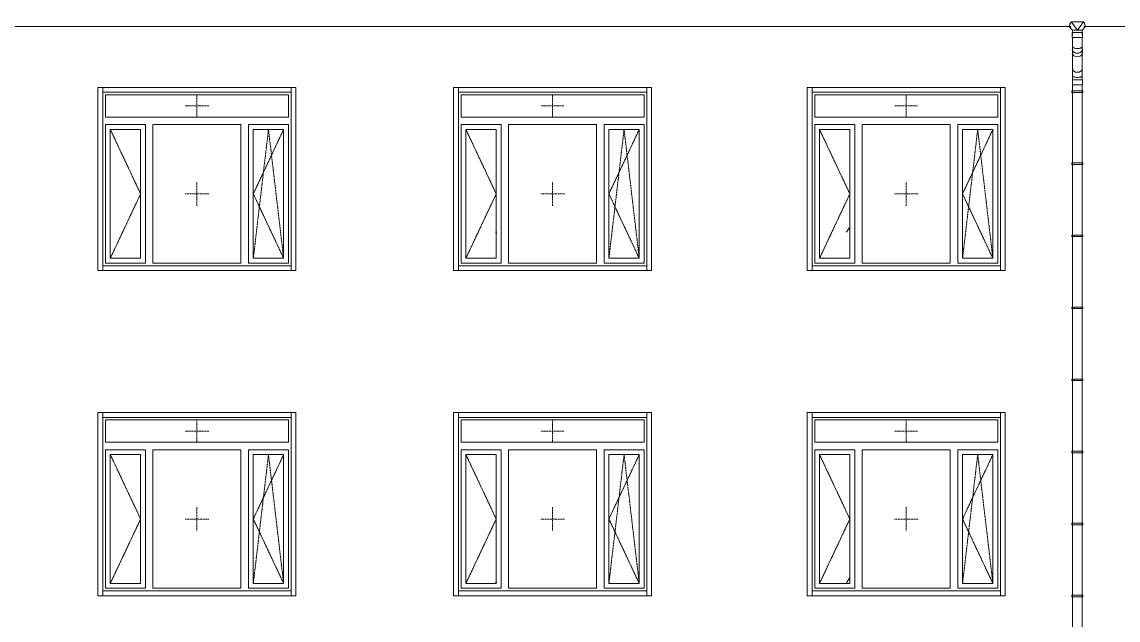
# Model space of a CAD drawing. Header units: millimetres. Extents: x -515342 to 330399, y -224905 to 507333.
# Drawn here: x 88319 to 99447, y 9331 to 15402 of the extents above; entities that cross this region are included whole.
import ezdxf

# ---------------------------------------------------------------- set-up
doc = ezdxf.new("R2010")
doc.units = ezdxf.units.MM
doc.linetypes.add('ASVP_Штриховая_ш2 п1', pattern=[3, 2, -1])
doc.layers.get('0').update_dxf_attribs({"lineweight": 0})
for name, color, linetype, lineweight in [('Витраж', 7, 'Continuous', 0), ('Обобщенные модели', 7, 'Continuous', 0), ('Окна', 7, 'Continuous', 0), ('Окна открывание', 7, 'Continuous', 0)]:
    doc.layers.add(name, color=color, linetype=linetype, lineweight=lineweight)
pattern_1 = [(236.31, (1066.07, 1244.6), (-1777.9963, -3556.002), [641.067, -5769.603]), (236.31, (1101.63, 1137.9), (-1777.9963, -3556.002), [384.64, -6026.03]), (236.31, (888.27, 1137.9), (-1777.9963, -3556.002), [384.64, -6026.03])]

# ---------------------------------------------------------------- blocks, each defined once
blk = doc.blocks.new('Окно_ПВХ_3Створки_1Фрамуга-верх - АР_Окно_ОП_1820_h_х1970_3ст2фр-в-V67-О_АР_Эскиз_Фасад 12-1 копия 1')
at = {"layer": 'Окна'}
h = blk.add_hatch(dxfattribs=at)
h.set_pattern_fill('FP_1', color=256, style=0, pattern_type=2)
h.set_pattern_definition(pattern_1)
h.paths.add_polyline_path([(-89630, 7635), (-89630, 8943), (-89938, 8943), (-89938, 7635), (-89677, 7635)])
h = blk.add_hatch(dxfattribs=at)
h.set_pattern_fill('FP_1', color=256, style=0, pattern_type=2)
h.set_pattern_definition(pattern_1)
h.paths.add_polyline_path([(-88178, 7635), (-88178, 8943), (-88486, 8943), (-88486, 7635), (-88327, 7635)])
for p, q in [((-88129, 9294), (-89987, 9294)), ((-89987, 9294), (-89987, 9068)), ((-88129, 9068), (-88129, 9294)), ((-88129, 9068), (-89987, 9068)), ((-89581, 8992), (-89987, 8992)), ((-89987, 8992), (-89987, 7586)), ((-89938, 8943), (-89938, 7635)), ((-89630, 8943), (-89938, 8943)), ((-89630, 8943), (-89630, 7635)), ((-89581, 7586), (-89581, 8992)), ((-88611, 8992), (-89505, 8992)), ((-89505, 7586), (-89505, 8992)), ((-88611, 7586), (-88611, 8992)), ((-88129, 8992), (-88535, 8992)), ((-88535, 7586), (-88535, 8992)), ((-88486, 8943), (-88486, 7635)), ((-88178, 8943), (-88486, 8943)), ((-88178, 8943), (-88178, 7635)), ((-88129, 7586), (-88129, 8992)), ((-89987, 7586), (-89581, 7586)), ((-89938, 7635), (-89630, 7635)), ((-89505, 7586), (-88611, 7586)), ((-88535, 7586), (-88129, 7586)), ((-88486, 7635), (-88178, 7635))]:
    blk.add_line(p, q, dxfattribs=at)
at = {"layer": 'Окна открывание', "linetype": 'ASVP_Штриховая_ш2 п1'}
for p, q in [((-89058, 9068), (-89058, 9294)), ((-89178, 9181), (-88938, 9181)), ((-89938, 8943), (-89630, 8289)), ((-88332, 8943), (-88486, 7635)), ((-88178, 8943), (-88486, 8289)), ((-88178, 7635), (-88332, 8943)), ((-89058, 8169), (-89058, 8409)), ((-89630, 8289), (-89938, 7635)), ((-88938, 8289), (-89178, 8289)), ((-88486, 8289), (-88178, 7635))]:
    blk.add_line(p, q, dxfattribs=at)
blk = doc.blocks.new('Окно_ПВХ_3Створки_1Фрамуга-верх - АР_Окно_ОП_1820_h_х1970_3ст2фр-в-V68-О_АР_Эскиз_Фасад 12-1 копия 1')
at = {"layer": 'Окна'}
h = blk.add_hatch(dxfattribs=at)
h.set_pattern_fill('FP_1', color=256, style=0, pattern_type=2)
h.set_pattern_definition(pattern_1)
h.paths.add_polyline_path([(-93275, 7635), (-93240, 7635), (-93240, 8943), (-93548, 8943), (-93548, 7635), (-93500, 7635)])
for p, q in [((-91739, 9294), (-93597, 9294)), ((-93597, 9294), (-93597, 9068)), ((-91739, 9068), (-91739, 9294)), ((-91739, 9068), (-93597, 9068)), ((-93191, 8992), (-93597, 8992)), ((-93597, 8992), (-93597, 7586)), ((-93548, 8943), (-93548, 7635)), ((-93240, 8943), (-93548, 8943)), ((-93240, 8943), (-93240, 7635)), ((-93191, 7586), (-93191, 8992)), ((-92221, 8992), (-93115, 8992)), ((-93115, 7586), (-93115, 8992)), ((-92221, 7586), (-92221, 8992)), ((-91739, 8992), (-92145, 8992)), ((-92145, 7586), (-92145, 8992)), ((-92096, 8943), (-92096, 7635)), ((-91788, 8943), (-92096, 8943)), ((-91788, 8943), (-91788, 7635)), ((-91739, 7586), (-91739, 8992)), ((-93597, 7586), (-93191, 7586)), ((-93548, 7635), (-93240, 7635)), ((-93115, 7586), (-92221, 7586)), ((-92145, 7586), (-91739, 7586)), ((-92096, 7635), (-91788, 7635))]:
    blk.add_line(p, q, dxfattribs=at)
at = {"layer": 'Окна открывание', "linetype": 'ASVP_Штриховая_ш2 п1'}
for p, q in [((-92668, 9068), (-92668, 9294)), ((-92788, 9181), (-92548, 9181)), ((-93548, 8943), (-93240, 8289)), ((-91942, 8943), (-92096, 7635)), ((-91788, 8943), (-92096, 8289)), ((-91788, 7635), (-91942, 8943)), ((-92668, 8169), (-92668, 8409)), ((-93240, 8289), (-93548, 7635)), ((-92548, 8289), (-92788, 8289)), ((-92096, 8289), (-91788, 7635))]:
    blk.add_line(p, q, dxfattribs=at)
blk = doc.blocks.new('Окно_ПВХ_3Створки_1Фрамуга-верх - АР_Окно_ОП_1820_h_х1970_3ст2фр-в-V70-О_АР_Эскиз_Фасад 12-1 копия 1')
at = {"layer": 'Окна'}
h = blk.add_hatch(dxfattribs=at)
h.set_pattern_fill('FP_1', color=256, style=0, pattern_type=2)
h.set_pattern_definition(pattern_1)
h.paths.add_polyline_path([(-86040, 7635), (-86040, 8943), (-86348, 8943), (-86348, 7635), (-86079, 7635)])
h = blk.add_hatch(dxfattribs=at)
h.set_pattern_fill('FP_1', color=256, style=0, pattern_type=2)
h.set_pattern_definition(pattern_1)
h.paths.add_polyline_path([(-84588, 7635), (-84588, 8943), (-84896, 8943), (-84896, 7635), (-84729, 7635)])
for p, q in [((-84539, 9294), (-86397, 9294)), ((-86397, 9294), (-86397, 9068)), ((-84539, 9068), (-84539, 9294)), ((-84539, 9068), (-86397, 9068)), ((-85991, 8992), (-86397, 8992)), ((-86397, 8992), (-86397, 7586)), ((-86348, 8943), (-86348, 7635)), ((-86040, 8943), (-86348, 8943)), ((-86040, 8943), (-86040, 7635)), ((-85991, 7586), (-85991, 8992)), ((-85021, 8992), (-85915, 8992)), ((-85915, 7586), (-85915, 8992)), ((-85021, 7586), (-85021, 8992)), ((-84539, 8992), (-84945, 8992)), ((-84945, 7586), (-84945, 8992)), ((-84896, 8943), (-84896, 7635)), ((-84588, 8943), (-84896, 8943)), ((-84588, 8943), (-84588, 7635)), ((-84539, 7586), (-84539, 8992)), ((-86397, 7586), (-85991, 7586)), ((-86348, 7635), (-86040, 7635)), ((-85915, 7586), (-85021, 7586)), ((-84945, 7586), (-84539, 7586)), ((-84896, 7635), (-84588, 7635))]:
    blk.add_line(p, q, dxfattribs=at)
at = {"layer": 'Окна открывание', "linetype": 'ASVP_Штриховая_ш2 п1'}
for p, q in [((-85468, 9068), (-85468, 9294)), ((-85588, 9181), (-85348, 9181)), ((-86348, 8943), (-86040, 8289)), ((-84742, 8943), (-84896, 7635)), ((-84588, 8943), (-84896, 8289)), ((-84588, 7635), (-84742, 8943)), ((-85468, 8169), (-85468, 8409)), ((-86040, 8289), (-86348, 7635)), ((-85348, 8289), (-85588, 8289)), ((-84896, 8289), (-84588, 7635))]:
    blk.add_line(p, q, dxfattribs=at)
blk = doc.blocks.new('Окно_ПВХ_3Створки_1Фрамуга-верх - АР_Окно_ОП_1820_h_х1970_3ст2фр-в-V90-О_АР_Эскиз_Фасад 12-1 копия 1')
at = {"layer": 'Окна'}
h = blk.add_hatch(dxfattribs=at)
h.set_pattern_fill('FP_1', color=256, style=0, pattern_type=2)
h.set_pattern_definition(pattern_1)
h.paths.add_polyline_path([(-89630, 10935), (-89630, 12243), (-89938, 12243), (-89938, 10935), (-89677, 10935)])
h = blk.add_hatch(dxfattribs=at)
h.set_pattern_fill('FP_1', color=256, style=0, pattern_type=2)
h.set_pattern_definition(pattern_1)
h.paths.add_polyline_path([(-88178, 10935), (-88178, 12243), (-88486, 12243), (-88486, 10935), (-88327, 10935)])
for p, q in [((-88129, 12594), (-89987, 12594)), ((-89987, 12594), (-89987, 12368)), ((-88129, 12368), (-88129, 12594)), ((-88129, 12368), (-89987, 12368)), ((-89581, 12292), (-89987, 12292)), ((-89987, 12292), (-89987, 10886)), ((-89938, 12243), (-89938, 10935)), ((-89630, 12243), (-89938, 12243)), ((-89630, 12243), (-89630, 10935)), ((-89581, 10886), (-89581, 12292)), ((-88611, 12292), (-89505, 12292)), ((-89505, 10886), (-89505, 12292)), ((-88611, 10886), (-88611, 12292)), ((-88129, 12292), (-88535, 12292)), ((-88535, 10886), (-88535, 12292)), ((-88486, 12243), (-88486, 10935)), ((-88178, 12243), (-88486, 12243)), ((-88178, 12243), (-88178, 10935)), ((-88129, 10886), (-88129, 12292)), ((-89938, 10935), (-89630, 10935)), ((-88486, 10935), (-88178, 10935)), ((-89987, 10886), (-89581, 10886)), ((-89505, 10886), (-88611, 10886)), ((-88535, 10886), (-88129, 10886))]:
    blk.add_line(p, q, dxfattribs=at)
at = {"layer": 'Окна открывание', "linetype": 'ASVP_Штриховая_ш2 п1'}
for p, q in [((-89058, 12368), (-89058, 12594)), ((-89178, 12481), (-88938, 12481)), ((-89938, 12243), (-89630, 11589)), ((-88332, 12243), (-88486, 10935)), ((-88178, 12243), (-88486, 11589)), ((-88178, 10935), (-88332, 12243)), ((-89058, 11469), (-89058, 11709)), ((-89630, 11589), (-89938, 10935)), ((-88938, 11589), (-89178, 11589)), ((-88486, 11589), (-88178, 10935))]:
    blk.add_line(p, q, dxfattribs=at)
blk = doc.blocks.new('Окно_ПВХ_3Створки_1Фрамуга-верх - АР_Окно_ОП_1820_h_х1970_3ст2фр-в-V91-О_АР_Эскиз_Фасад 12-1 копия 1')
at = {"layer": 'Окна'}
h = blk.add_hatch(dxfattribs=at)
h.set_pattern_fill('FP_1', color=256, style=0, pattern_type=2)
h.set_pattern_definition(pattern_1)
h.paths.add_polyline_path([(-93240, 10935), (-93240, 12243), (-93548, 12243), (-93548, 10935), (-93275, 10935)])
for p, q in [((-91739, 12594), (-93597, 12594)), ((-93597, 12594), (-93597, 12368)), ((-91739, 12368), (-91739, 12594)), ((-91739, 12368), (-93597, 12368)), ((-93191, 12292), (-93597, 12292)), ((-93597, 12292), (-93597, 10886)), ((-93548, 12243), (-93548, 10935)), ((-93240, 12243), (-93548, 12243)), ((-93240, 12243), (-93240, 10935)), ((-93191, 10886), (-93191, 12292)), ((-92221, 12292), (-93115, 12292)), ((-93115, 10886), (-93115, 12292)), ((-92221, 10886), (-92221, 12292)), ((-91739, 12292), (-92145, 12292)), ((-92145, 10886), (-92145, 12292)), ((-92096, 12243), (-92096, 10935)), ((-91788, 12243), (-92096, 12243)), ((-91788, 12243), (-91788, 10935)), ((-91739, 10886), (-91739, 12292)), ((-93548, 10935), (-93240, 10935)), ((-92096, 10935), (-91788, 10935)), ((-93597, 10886), (-93191, 10886)), ((-93115, 10886), (-92221, 10886)), ((-92145, 10886), (-91739, 10886))]:
    blk.add_line(p, q, dxfattribs=at)
at = {"layer": 'Окна открывание', "linetype": 'ASVP_Штриховая_ш2 п1'}
for p, q in [((-92668, 12368), (-92668, 12594)), ((-92788, 12481), (-92548, 12481)), ((-93548, 12243), (-93240, 11589)), ((-91942, 12243), (-92096, 10935)), ((-91788, 12243), (-92096, 11589)), ((-91788, 10935), (-91942, 12243)), ((-92668, 11469), (-92668, 11709)), ((-93240, 11589), (-93548, 10935)), ((-92548, 11589), (-92788, 11589)), ((-92096, 11589), (-91788, 10935))]:
    blk.add_line(p, q, dxfattribs=at)
blk = doc.blocks.new('Окно_ПВХ_3Створки_1Фрамуга-верх - АР_Окно_ОП_1820_h_х1970_3ст2фр-в-V93-О_АР_Эскиз_Фасад 12-1 копия 1')
at = {"layer": 'Окна'}
h = blk.add_hatch(dxfattribs=at)
h.set_pattern_fill('FP_1', color=256, style=0, pattern_type=2)
h.set_pattern_definition(pattern_1)
h.paths.add_polyline_path([(-86040, 10935), (-86040, 12243), (-86348, 12243), (-86348, 10935), (-86079, 10935)])
h = blk.add_hatch(dxfattribs=at)
h.set_pattern_fill('FP_1', color=256, style=0, pattern_type=2)
h.set_pattern_definition(pattern_1)
h.paths.add_polyline_path([(-84588, 10935), (-84588, 12243), (-84896, 12243), (-84896, 10935), (-84729, 10935)])
for p, q in [((-84539, 12594), (-86397, 12594)), ((-86397, 12594), (-86397, 12368)), ((-84539, 12368), (-84539, 12594)), ((-84539, 12368), (-86397, 12368)), ((-85991, 12292), (-86397, 12292)), ((-86397, 12292), (-86397, 10886)), ((-86348, 12243), (-86348, 10935)), ((-86040, 12243), (-86348, 12243)), ((-86040, 12243), (-86040, 10935)), ((-85991, 10886), (-85991, 12292)), ((-85021, 12292), (-85915, 12292)), ((-85915, 10886), (-85915, 12292)), ((-85021, 10886), (-85021, 12292)), ((-84539, 12292), (-84945, 12292)), ((-84945, 10886), (-84945, 12292)), ((-84896, 12243), (-84896, 10935)), ((-84588, 12243), (-84896, 12243)), ((-84588, 12243), (-84588, 10935)), ((-84539, 10886), (-84539, 12292)), ((-86348, 10935), (-86040, 10935)), ((-84896, 10935), (-84588, 10935)), ((-86397, 10886), (-85991, 10886)), ((-85915, 10886), (-85021, 10886)), ((-84945, 10886), (-84539, 10886))]:
    blk.add_line(p, q, dxfattribs=at)
at = {"layer": 'Окна открывание', "linetype": 'ASVP_Штриховая_ш2 п1'}
for p, q in [((-85468, 12368), (-85468, 12594)), ((-85588, 12481), (-85348, 12481)), ((-86348, 12243), (-86040, 11589)), ((-84742, 12243), (-84896, 10935)), ((-84588, 12243), (-84896, 11589)), ((-84588, 10935), (-84742, 12243)), ((-85468, 11469), (-85468, 11709)), ((-86040, 11589), (-86348, 10935)), ((-85348, 11589), (-85588, 11589)), ((-84896, 11589), (-84588, 10935))]:
    blk.add_line(p, q, dxfattribs=at)
blk = doc.blocks.new('Прямоугольный импост - АР_Откос_Металлический_50х330 Коричневый Правый-9899920-О_АР_Эскиз_Фасад 12-1 копия 1')
at = {"layer": 'Витраж'}
for p, q in [((-6359, 2570), (-6359, 2620)), ((-6359, 2620), (-4449, 2620)), ((-6359, 2570), (-4449, 2570)), ((-4449, 2620), (-4449, 2570))]:
    blk.add_line(p, q, dxfattribs=at)
blk = doc.blocks.new('Прямоугольный импост - АР_Откос_Металлический_50х330 Коричневый Левый-9899774-О_АР_Эскиз_Фасад 12-1 копия 1')
at = {"layer": 'Витраж'}
for p, q in [((-6359, 760), (-6359, 810)), ((-4449, 810), (-6359, 810)), ((-4449, 810), (-4449, 760)), ((-4449, 760), (-6359, 760))]:
    blk.add_line(p, q, dxfattribs=at)
blk = doc.blocks.new('Прямоугольный импост - АР_Откос_Металлический_50х330 Коричневый Правый-9899919-О_АР_Эскиз_Фасад 12-1 копия 1')
at = {"layer": 'Витраж'}
for p, q in [((-4449, 2620), (-4399, 2620)), ((-4449, 2620), (-4449, 760)), ((-4399, 2620), (-4399, 760)), ((-4399, 760), (-4449, 760))]:
    blk.add_line(p, q, dxfattribs=at)
blk = doc.blocks.new('Прямоугольный импост - АР_Откос_Металлический_50х330 Коричневый Левый-9899773-О_АР_Эскиз_Фасад 12-1 копия 1')
at = {"layer": 'Витраж'}
for p, q in [((-6409, 2620), (-6359, 2620)), ((-6409, 760), (-6409, 2620)), ((-6359, 760), (-6359, 2620)), ((-6359, 760), (-6409, 760))]:
    blk.add_line(p, q, dxfattribs=at)
blk = doc.blocks.new('Прямоугольный импост - АР_Откос_Металлический_50х330 Белый Правый-9899493-О_АР_Эскиз_Фасад 12-1 копия 1')
at = {"layer": 'Витраж'}
for p, q in [((-9974, 2570), (-9974, 2620)), ((-9974, 2620), (-8064, 2620)), ((-9974, 2570), (-8064, 2570)), ((-8064, 2620), (-8064, 2570))]:
    blk.add_line(p, q, dxfattribs=at)
blk = doc.blocks.new('Прямоугольный импост - АР_Откос_Металлический_50х330 Белый Левый-9898761-О_АР_Эскиз_Фасад 12-1 копия 1')
at = {"layer": 'Витраж'}
for p, q in [((-9974, 760), (-9974, 810)), ((-8064, 810), (-9974, 810)), ((-8064, 810), (-8064, 760)), ((-8064, 760), (-9974, 760))]:
    blk.add_line(p, q, dxfattribs=at)
blk = doc.blocks.new('Прямоугольный импост - АР_Откос_Металлический_50х330 Белый Правый-9899492-О_АР_Эскиз_Фасад 12-1 копия 1')
at = {"layer": 'Витраж'}
for p, q in [((-8064, 2620), (-8014, 2620)), ((-8064, 2620), (-8064, 760)), ((-8014, 2620), (-8014, 760)), ((-8014, 760), (-8064, 760))]:
    blk.add_line(p, q, dxfattribs=at)
blk = doc.blocks.new('Прямоугольный импост - АР_Откос_Металлический_50х330 Белый Левый-V99-О_АР_Эскиз_Фасад 12-1 копия 1')
at = {"layer": 'Витраж'}
for p, q in [((-10024, 2620), (-9974, 2620)), ((-10024, 760), (-10024, 2620)), ((-9974, 760), (-9974, 2620)), ((-9974, 760), (-10024, 760))]:
    blk.add_line(p, q, dxfattribs=at)
blk = doc.blocks.new('ASVP_ОМ_Водосточная воронка_Желоб - Водосточная воронка 125_100-9884792-О_АР_Эскиз_Фасад 12-1 копия 1')
at = {"layer": 'Обобщенные модели'}
for p, q in [((-100812, 13288), (-100780, 13252)), ((-100668, 13334), (-100792, 13334)), ((-100792, 13334), (-100730, 13252)), ((-100780, 13252), (-100780, 13202)), ((-100779, 13252), (-100730, 13252)), ((-100730, 13252), (-100668, 13334)), ((-100730, 13252), (-100681, 13252)), ((-100648, 13288), (-100680, 13252)), ((-100680, 13202), (-100680, 13252)), ((-100782, 13227), (-100782, 13177)), ((-100782, 13227), (-100730, 13227)), ((-100730, 13177), (-100782, 13177)), ((-100730, 13227), (-100680, 13227)), ((-100680, 13177), (-100730, 13177)), ((-100680, 13227), (-100678, 13227)), ((-100678, 13177), (-100680, 13177)), ((-100678, 13177), (-100678, 13227))]:
    blk.add_line(p, q, dxfattribs=at)
for points in [[(-100812, 13289), (-100812, 13288), (-100812, 13288), (-100812, 13288)], [(-100648, 13288), (-100648, 13288), (-100648, 13288), (-100649, 13289)]]:
    blk.add_open_spline(points, degree=3, dxfattribs=at)
for points, knots in [([(-100810, 13296), (-100810, 13294), (-100811, 13292), (-100811, 13291), (-100811, 13290)], [-0.68507152, -0.68507152, -0.68507152, -0.68507152, -0.64285714, -0.60690106, -0.60690106, -0.60690106, -0.60690106]), ([(-100792, 13334), (-100793, 13333), (-100795, 13332), (-100797, 13330), (-100798, 13329), (-100799, 13327), (-100800, 13327), (-100800, 13326), (-100801, 13325), (-100801, 13325), (-100802, 13323), (-100803, 13321), (-100803, 13319), (-100804, 13317), (-100804, 13316), (-100804, 13316), (-100804, 13315), (-100805, 13314), (-100805, 13313), (-100806, 13311), (-100806, 13308), (-100807, 13305), (-100808, 13302), (-100809, 13299), (-100810, 13297), (-100810, 13296)], [-1, -1, -1, -1, -0.9821429, -0.9642857, -0.9464286, -0.9375, -0.9330357, -0.9285714, -0.9241071, -0.9196429, -0.9107143, -0.8928571, -0.875, -0.8660714, -0.8616071, -0.8571429, -0.8526786, -0.8482143, -0.8392857, -0.8214286, -0.8035714, -0.7857143, -0.75, -0.7142857, -0.6905651, -0.6905651, -0.6905651, -0.6905651]), ([(-100651, 13296), (-100651, 13297), (-100651, 13299), (-100652, 13302), (-100653, 13305), (-100654, 13308), (-100655, 13310), (-100655, 13312), (-100656, 13314), (-100656, 13315), (-100656, 13315), (-100657, 13316), (-100657, 13317), (-100657, 13318), (-100658, 13321), (-100659, 13323), (-100659, 13324), (-100660, 13325), (-100660, 13326), (-100660, 13326), (-100661, 13327), (-100662, 13328), (-100664, 13330), (-100666, 13332), (-100667, 13333), (-100668, 13334)], [-0.3091239, -0.3091239, -0.3091239, -0.3091239, -0.2857143, -0.25, -0.2142857, -0.1964286, -0.1785714, -0.1607143, -0.1517857, -0.1473214, -0.1428571, -0.1383929, -0.1339286, -0.125, -0.1071429, -0.0892857, -0.0803571, -0.0758929, -0.0714286, -0.0669643, -0.0625, -0.0535714, -0.0357143, -0.0178571, 0, 0, 0, 0]), ([(-100649, 13290), (-100649, 13291), (-100650, 13292), (-100650, 13294), (-100650, 13296)], [-0.39309244, -0.39309244, -0.39309244, -0.39309244, -0.35714286, -0.31442502, -0.31442502, -0.31442502, -0.31442502])]:
    blk.add_open_spline(points, degree=3, knots=knots, dxfattribs=at)
blk = doc.blocks.new('ASVP_ОМ_Водосточная труба_Колено 135 - Колено 135-9882107-О_АР_Эскиз_Фасад 12-1 копия 1')
at = {"layer": 'Обобщенные модели'}
for p, q in [((-100780, 12858), (-100780, 12791)), ((-100680, 12791), (-100680, 12858)), ((-100781, 12746), (-100781, 12696)), ((-100781, 12746), (-100730, 12746)), ((-100730, 12696), (-100781, 12696)), ((-100780, 12791), (-100780, 12746)), ((-100730, 12746), (-100680, 12746)), ((-100680, 12696), (-100730, 12696)), ((-100680, 12746), (-100680, 12791)), ((-100680, 12746), (-100678, 12746)), ((-100678, 12696), (-100680, 12696)), ((-100678, 12696), (-100678, 12746))]:
    blk.add_line(p, q, dxfattribs=at)
blk.add_ellipse((-100730, 12858), major_axis=(50, 0), ratio=0.707107, start_param=3.141593, end_param=6.283185, dxfattribs=at)
blk.add_open_spline([(-100780, 12791), (-100780, 12789), (-100779, 12785), (-100775, 12781), (-100770, 12778), (-100764, 12775), (-100755, 12773), (-100743, 12771), (-100730, 12770), (-100717, 12771), (-100705, 12773), (-100696, 12775), (-100690, 12778), (-100685, 12781), (-100681, 12785), (-100680, 12789), (-100680, 12791)], degree=3, knots=[0, 0, 0, 0, 0.083333, 0.166667, 0.208333, 0.25, 0.333333, 0.416667, 0.5, 0.583333, 0.666667, 0.75, 0.791667, 0.833333, 0.916667, 1, 1, 1, 1], dxfattribs=at)
blk = doc.blocks.new('ASVP_ОМ_Водосточная труба - Трубы 100-9884793-О_АР_Эскиз_Фасад 12-1 копия 1')
at = {"layer": 'Обобщенные модели'}
for p, q in [((-100780, 13052), (-100780, 12858)), ((-100680, 12858), (-100680, 13052))]:
    blk.add_line(p, q, dxfattribs=at)
for centre in [(-100730, 13052), (-100730, 12858)]:
    blk.add_ellipse(centre, major_axis=(50, 0), ratio=0.707107, start_param=3.141593, end_param=6.283185, dxfattribs=at)
blk = doc.blocks.new('ASVP_ОМ_Водосточная труба_Колено 135 - Колено 135-9883028-О_АР_Эскиз_Фасад 12-1 копия 1')
at = {"layer": 'Обобщенные модели'}
for p, q in [((-100780, 13179), (-100780, 13084)), ((-100680, 13084), (-100680, 13179)), ((-100781, 13052), (-100781, 13017)), ((-100780, 13084), (-100780, 13052)), ((-100680, 13052), (-100680, 13084)), ((-100678, 13017), (-100678, 13052))]:
    blk.add_line(p, q, dxfattribs=at)
for centre, major_axis, start_param, end_param in [((-100730, 13052), (51.5, 0), 2.91781, 4.712389), ((-100730, 13052), (50, 0), 3.141593, 4.712389), ((-100730, 13052), (50, 0), 3.141593, 4.712389), ((-100730, 13052), (51.5, 0), 4.712389, 6.506968), ((-100730, 13052), (50, 0), 4.712389, 6.283185), ((-100730, 13052), (50, 0), 4.712389, 6.283185), ((-100730, 13017), (51.5, 0), 3.141593, 4.712389), ((-100730, 13017), (51.5, 0), 4.712389, 6.283185)]:
    blk.add_ellipse(centre, major_axis=major_axis, ratio=0.707107, start_param=start_param, end_param=end_param, dxfattribs=at)
blk.add_open_spline([(-100780, 13084), (-100780, 13082), (-100779, 13079), (-100775, 13075), (-100770, 13072), (-100764, 13069), (-100755, 13066), (-100743, 13064), (-100730, 13063), (-100717, 13064), (-100705, 13066), (-100696, 13069), (-100690, 13072), (-100685, 13075), (-100681, 13079), (-100680, 13082), (-100680, 13084)], degree=3, knots=[0, 0, 0, 0, 0.083333, 0.166667, 0.208333, 0.25, 0.333333, 0.416667, 0.5, 0.583333, 0.666667, 0.75, 0.791667, 0.833333, 0.916667, 1, 1, 1, 1], dxfattribs=at)
blk = doc.blocks.new('ASVP_ОМ_Водосточная труба_На стене - Труба 100-9889141-О_АР_Эскиз_Фасад 12-1 копия 1')
at = {"layer": 'Обобщенные модели'}
for p, q in [((-100780, 12695.760475), (-100780, -604.239525)), ((-100680, -604.239525), (-100680, 12695.760475))]:
    blk.add_line(p, q, dxfattribs=at)
blk = doc.blocks.new('Влж_Водосточная труба_Хомут - Хомут-9745428-О_АР_Эскиз_Фасад 12-1 копия 1')
at = {"layer": 'Обобщенные модели'}
for p, q in [((-100785, 12633.260475), (-100785, 12618.260475)), ((-100785, 12633.260475), (-100675, 12633.260475)), ((-100675, 12618.260475), (-100785, 12618.260475)), ((-100675, 12618.260475), (-100675, 12633.260475))]:
    blk.add_line(p, q, dxfattribs=at)
blk = doc.blocks.new('ASVP_ОМ_Водосточный желоб - Желоб 125-9912294-О_АР_Эскиз_Фасад 12-1 копия 1')
at = {"layer": 'Обобщенные модели'}
for p, q in [((-100666, 13288), (-83795, 13288)), ((-83666, 13288), (-61695, 13288))]:
    blk.add_line(p, q, dxfattribs=at)
blk = doc.blocks.new('СД_Люблино_Фасады_rvt-1-О_АР_Эскиз_Фасад 12-1 копия 1')
at = {"layer": 'Витраж', "lineweight": 9}
for name, p in [('Прямоугольный импост - АР_Откос_Металлический_50х330 Белый Левый-V99-О_АР_Эскиз_Фасад 12-1 копия 1', (-83649, 10050)), ('Прямоугольный импост - АР_Откос_Металлический_50х330 Белый Правый-9899493-О_АР_Эскиз_Фасад 12-1 копия 1', (-83649, 10050)), ('Прямоугольный импост - АР_Откос_Металлический_50х330 Белый Правый-9899492-О_АР_Эскиз_Фасад 12-1 копия 1', (-83649, 10050)), ('Прямоугольный импост - АР_Откос_Металлический_50х330 Белый Левый-V99-О_АР_Эскиз_Фасад 12-1 копия 1', (-80038, 10050)), ('Прямоугольный импост - АР_Откос_Металлический_50х330 Белый Правый-9899493-О_АР_Эскиз_Фасад 12-1 копия 1', (-80038, 10050)), ('Прямоугольный импост - АР_Откос_Металлический_50х330 Белый Правый-9899492-О_АР_Эскиз_Фасад 12-1 копия 1', (-80038, 10050)), ('Прямоугольный импост - АР_Откос_Металлический_50х330 Белый Левый-V99-О_АР_Эскиз_Фасад 12-1 копия 1', (-76448, 10050)), ('Прямоугольный импост - АР_Откос_Металлический_50х330 Белый Правый-9899493-О_АР_Эскиз_Фасад 12-1 копия 1', (-76448, 10050)), ('Прямоугольный импост - АР_Откос_Металлический_50х330 Белый Правый-9899492-О_АР_Эскиз_Фасад 12-1 копия 1', (-76448, 10050)), ('Прямоугольный импост - АР_Откос_Металлический_50х330 Белый Левый-9898761-О_АР_Эскиз_Фасад 12-1 копия 1', (-83649, 10050)), ('Прямоугольный импост - АР_Откос_Металлический_50х330 Белый Левый-9898761-О_АР_Эскиз_Фасад 12-1 копия 1', (-80038, 10050)), ('Прямоугольный импост - АР_Откос_Металлический_50х330 Белый Левый-9898761-О_АР_Эскиз_Фасад 12-1 копия 1', (-76448, 10050)), ('Прямоугольный импост - АР_Откос_Металлический_50х330 Белый Левый-V99-О_АР_Эскиз_Фасад 12-1 копия 1', (-83649, 6750)), ('Прямоугольный импост - АР_Откос_Металлический_50х330 Белый Правый-9899493-О_АР_Эскиз_Фасад 12-1 копия 1', (-83649, 6750)), ('Прямоугольный импост - АР_Откос_Металлический_50х330 Белый Правый-9899492-О_АР_Эскиз_Фасад 12-1 копия 1', (-83649, 6750)), ('Прямоугольный импост - АР_Откос_Металлический_50х330 Белый Левый-V99-О_АР_Эскиз_Фасад 12-1 копия 1', (-80038, 6750)), ('Прямоугольный импост - АР_Откос_Металлический_50х330 Белый Правый-9899493-О_АР_Эскиз_Фасад 12-1 копия 1', (-80038, 6750)), ('Прямоугольный импост - АР_Откос_Металлический_50х330 Белый Правый-9899492-О_АР_Эскиз_Фасад 12-1 копия 1', (-80038, 6750)), ('Прямоугольный импост - АР_Откос_Металлический_50х330 Коричневый Левый-9899773-О_АР_Эскиз_Фасад 12-1 копия 1', (-80063, 6750)), ('Прямоугольный импост - АР_Откос_Металлический_50х330 Коричневый Правый-9899920-О_АР_Эскиз_Фасад 12-1 копия 1', (-80063, 6750)), ('Прямоугольный импост - АР_Откос_Металлический_50х330 Коричневый Правый-9899919-О_АР_Эскиз_Фасад 12-1 копия 1', (-80063, 6750)), ('Прямоугольный импост - АР_Откос_Металлический_50х330 Белый Левый-9898761-О_АР_Эскиз_Фасад 12-1 копия 1', (-83649, 6750)), ('Прямоугольный импост - АР_Откос_Металлический_50х330 Белый Левый-9898761-О_АР_Эскиз_Фасад 12-1 копия 1', (-80038, 6750)), ('Прямоугольный импост - АР_Откос_Металлический_50х330 Коричневый Левый-9899774-О_АР_Эскиз_Фасад 12-1 копия 1', (-80063, 6750))]:
    blk.add_blockref(name, p, dxfattribs=at)
at = {"layer": 'Обобщенные модели', "lineweight": 9}
for name, p in [('ASVP_ОМ_Водосточный желоб - Желоб 125-9912294-О_АР_Эскиз_Фасад 12-1 копия 1', (0, 0)), ('ASVP_ОМ_Водосточная воронка_Желоб - Водосточная воронка 125_100-9884792-О_АР_Эскиз_Фасад 12-1 копия 1', (17000, 0)), ('ASVP_ОМ_Водосточная труба_Колено 135 - Колено 135-9883028-О_АР_Эскиз_Фасад 12-1 копия 1', (17000, 0)), ('ASVP_ОМ_Водосточная труба - Трубы 100-9884793-О_АР_Эскиз_Фасад 12-1 копия 1', (17000, 0)), ('ASVP_ОМ_Водосточная труба_Колено 135 - Колено 135-9882107-О_АР_Эскиз_Фасад 12-1 копия 1', (17000, 0)), ('ASVP_ОМ_Водосточная труба_На стене - Труба 100-9889141-О_АР_Эскиз_Фасад 12-1 копия 1', (17000, 0)), ('Влж_Водосточная труба_Хомут - Хомут-9745428-О_АР_Эскиз_Фасад 12-1 копия 1', (17000, 0)), ('Влж_Водосточная труба_Хомут - Хомут-9745428-О_АР_Эскиз_Фасад 12-1 копия 1', (17000, -731)), ('Влж_Водосточная труба_Хомут - Хомут-9745428-О_АР_Эскиз_Фасад 12-1 копия 1', (17000, -1462)), ('Влж_Водосточная труба_Хомут - Хомут-9745428-О_АР_Эскиз_Фасад 12-1 копия 1', (17000, -2193)), ('Влж_Водосточная труба_Хомут - Хомут-9745428-О_АР_Эскиз_Фасад 12-1 копия 1', (17000, -2924)), ('Влж_Водосточная труба_Хомут - Хомут-9745428-О_АР_Эскиз_Фасад 12-1 копия 1', (17000, -3656)), ('Влж_Водосточная труба_Хомут - Хомут-9745428-О_АР_Эскиз_Фасад 12-1 копия 1', (17000, -4387)), ('Влж_Водосточная труба_Хомут - Хомут-9745428-О_АР_Эскиз_Фасад 12-1 копия 1', (17000, -5118))]:
    blk.add_blockref(name, p, dxfattribs=at)
at = {"layer": 'Окна', "lineweight": 9}
for name in ['Окно_ПВХ_3Створки_1Фрамуга-верх - АР_Окно_ОП_1820_h_х1970_3ст2фр-в-V91-О_АР_Эскиз_Фасад 12-1 копия 1', 'Окно_ПВХ_3Створки_1Фрамуга-верх - АР_Окно_ОП_1820_h_х1970_3ст2фр-в-V90-О_АР_Эскиз_Фасад 12-1 копия 1', 'Окно_ПВХ_3Створки_1Фрамуга-верх - АР_Окно_ОП_1820_h_х1970_3ст2фр-в-V93-О_АР_Эскиз_Фасад 12-1 копия 1', 'Окно_ПВХ_3Створки_1Фрамуга-верх - АР_Окно_ОП_1820_h_х1970_3ст2фр-в-V68-О_АР_Эскиз_Фасад 12-1 копия 1', 'Окно_ПВХ_3Створки_1Фрамуга-верх - АР_Окно_ОП_1820_h_х1970_3ст2фр-в-V67-О_АР_Эскиз_Фасад 12-1 копия 1', 'Окно_ПВХ_3Створки_1Фрамуга-верх - АР_Окно_ОП_1820_h_х1970_3ст2фр-в-V70-О_АР_Эскиз_Фасад 12-1 копия 1']:
    blk.add_blockref(name, (0, 0), dxfattribs=at)

msp = doc.modelspace()

# ---------------------------------------------------------------- block references
msp.add_blockref('СД_Люблино_Фасады_rvt-1-О_АР_Эскиз_Фасад 12-1 копия 1', (182763.6864, 2067.7355))

doc.saveas('drawing.dxf')
